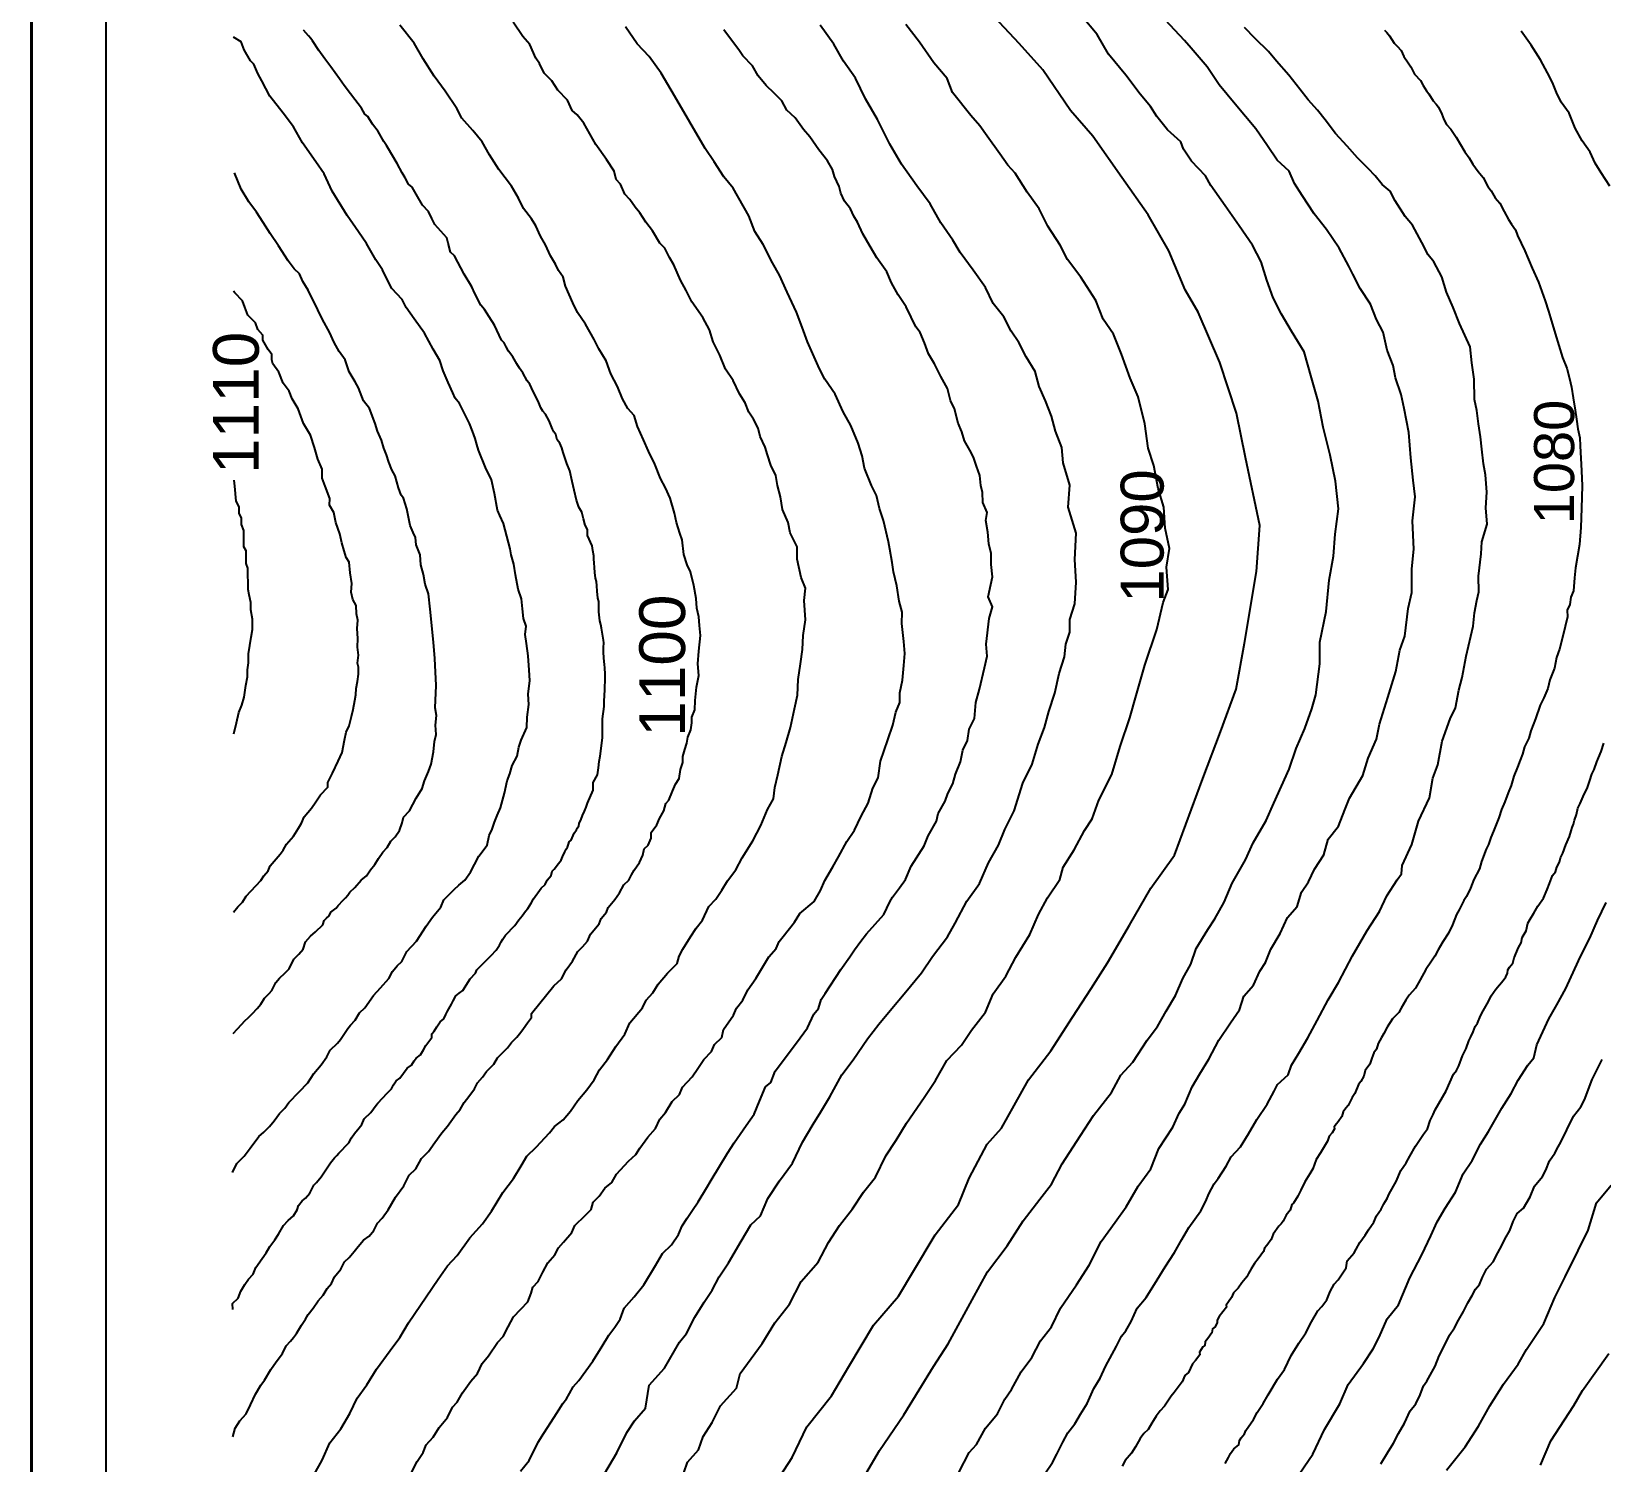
# Model space of a CAD drawing. Header units: millimetres. Extents: x 19067981 to 38137102, y 2652003 to 2652615.
# Drawn here: x 19068207.61 to 19068218.09, y 2652479.36 to 2652488.91 of the extents above; entities that cross this region are included whole.
import ezdxf

# ---------------------------------------------------------------- set-up
doc = ezdxf.new("R2010")
doc.units = ezdxf.units.MM
doc.styles.get("Standard").update_dxf_attribs({"font": 'arial.ttf'})

msp = doc.modelspace()

# ---------------------------------------------------------------- linework, layer by layer
at = {"color": 0, "lineweight": 40, "ltscale": 0.2}
msp.add_lwpolyline([(19068207.614, 2652493.739), (19068228.614, 2652493.739), (19068228.614, 2652464.039), (19068207.614, 2652464.039), (19068207.614, 2652493.739)], dxfattribs=at)
for points in [[(19068208.114, 2652465.013), (19068208.114, 2652493.532), (19068228.327, 2652493.532), (19068228.327, 2652465.013), (19068208.114, 2652465.013)], [(19068208.114, 2652465.013), (19068208.114, 2652493.532), (19068228.327, 2652493.532), (19068228.327, 2652465.013), (19068208.114, 2652465.013)], [(19068208.114, 2652465.013), (19068208.114, 2652493.532), (19068228.327, 2652493.532), (19068228.327, 2652465.013), (19068208.114, 2652465.013)], [(19068209.5, 2652479.282), (19068209.554, 2652479.377), (19068209.605, 2652479.493), (19068209.678, 2652479.587), (19068209.738, 2652479.688), (19068209.787, 2652479.79), (19068209.852, 2652479.88), (19068209.917, 2652479.985), (19068210.007, 2652480.108), (19068210.072, 2652480.196), (19068210.13, 2652480.293), (19068210.329, 2652480.584), (19068210.39, 2652480.673), (19068210.454, 2652480.742), (19068210.54, 2652480.86), (19068210.623, 2652480.953), (19068210.684, 2652481.038), (19068210.76, 2652481.162), (19068210.83, 2652481.255), (19068210.882, 2652481.34), (19068210.919, 2652481.405), (19068210.982, 2652481.466), (19068211.07, 2652481.56), (19068211.104, 2652481.602), (19068211.163, 2652481.648), (19068211.21, 2652481.704), (19068211.261, 2652481.777), (19068211.321, 2652481.848), (19068211.37, 2652481.914), (19068211.404, 2652481.98), (19068211.457, 2652482.049), (19068211.514, 2652482.137), (19068211.573, 2652482.219), (19068211.607, 2652482.294), (19068211.691, 2652482.394), (19068211.715, 2652482.446), (19068211.76, 2652482.495), (19068211.796, 2652482.553), (19068211.859, 2652482.625), (19068211.923, 2652482.689), (19068211.937, 2652482.738), (19068211.961, 2652482.785), (19068212.012, 2652482.867), (19068212.049, 2652482.925), (19068212.092, 2652482.98), (19068212.134, 2652483.07), (19068212.181, 2652483.119), (19068212.22, 2652483.179), (19068212.259, 2652483.241), (19068212.315, 2652483.314), (19068212.356, 2652483.394), (19068212.427, 2652483.509), (19068212.481, 2652483.61), (19068212.526, 2652483.717), (19068212.565, 2652483.789), (19068212.575, 2652483.864), (19068212.595, 2652483.949), (19068212.622, 2652484.07), (19068212.65, 2652484.164), (19068212.68, 2652484.265), (19068212.705, 2652484.389), (19068212.725, 2652484.481), (19068212.73, 2652484.585), (19068212.745, 2652484.69), (19068212.758, 2652484.785), (19068212.764, 2652484.879), (19068212.778, 2652484.983), (19068212.77, 2652485.112), (19068212.779, 2652485.194), (19068212.75, 2652485.265), (19068212.723, 2652485.386), (19068212.723, 2652485.47), (19068212.676, 2652485.563), (19068212.663, 2652485.631), (19068212.625, 2652485.719), (19068212.613, 2652485.803), (19068212.592, 2652485.879), (19068212.58, 2652485.946), (19068212.547, 2652486.013), (19068212.526, 2652486.083), (19068212.509, 2652486.135), (19068212.476, 2652486.205), (19068212.463, 2652486.262), (19068212.432, 2652486.322), (19068212.4, 2652486.367), (19068212.377, 2652486.429), (19068212.339, 2652486.49), (19068212.296, 2652486.579), (19068212.246, 2652486.654), (19068212.208, 2652486.747), (19068212.162, 2652486.837), (19068212.139, 2652486.917), (19068212.093, 2652487), (19068212.021, 2652487.103), (19068211.983, 2652487.18), (19068211.944, 2652487.247), (19068211.901, 2652487.351), (19068211.871, 2652487.4), (19068211.84, 2652487.462), (19068211.808, 2652487.495), (19068211.758, 2652487.577), (19068211.714, 2652487.635), (19068211.674, 2652487.698), (19068211.642, 2652487.735), (19068211.607, 2652487.787), (19068211.574, 2652487.822), (19068211.544, 2652487.888), (19068211.516, 2652487.92), (19068211.502, 2652487.975), (19068211.452, 2652488.053), (19068211.381, 2652488.153), (19068211.3, 2652488.296), (19068211.255, 2652488.35), (19068211.222, 2652488.379), (19068211.19, 2652488.448), (19068211.127, 2652488.515), (19068211.086, 2652488.577), (19068211.035, 2652488.628), (19068211.005, 2652488.694), (19068210.979, 2652488.73), (19068210.939, 2652488.819), (19068210.893, 2652488.873), (19068210.829, 2652488.968)], [(19068211.441, 2652479.29), (19068211.521, 2652479.426), (19068211.586, 2652479.562), (19068211.638, 2652479.64), (19068211.711, 2652479.725), (19068211.737, 2652479.878), (19068211.839, 2652479.99), (19068211.939, 2652480.164), (19068211.984, 2652480.221), (19068212.04, 2652480.332), (19068212.104, 2652480.43), (19068212.157, 2652480.51), (19068212.202, 2652480.601), (19068212.266, 2652480.694), (19068212.35, 2652480.837), (19068212.414, 2652480.946), (19068212.479, 2652481.006), (19068212.527, 2652481.122), (19068212.606, 2652481.241), (19068212.693, 2652481.359), (19068212.759, 2652481.499), (19068212.831, 2652481.618), (19068212.881, 2652481.7), (19068212.942, 2652481.801), (19068213.021, 2652481.947), (19068213.098, 2652482.047), (19068213.193, 2652482.188), (19068213.269, 2652482.285), (19068213.356, 2652482.389), (19068213.437, 2652482.487), (19068213.553, 2652482.627), (19068213.626, 2652482.737), (19068213.727, 2652482.868), (19068213.777, 2652482.96), (19068213.856, 2652483.105), (19068213.94, 2652483.224), (19068214, 2652483.361), (19068214.067, 2652483.479), (19068214.11, 2652483.583), (19068214.172, 2652483.708), (19068214.228, 2652483.893), (19068214.291, 2652484.019), (19068214.331, 2652484.152), (19068214.374, 2652484.265), (19068214.402, 2652484.372), (19068214.443, 2652484.493), (19068214.472, 2652484.624), (19068214.508, 2652484.736), (19068214.517, 2652484.821), (19068214.542, 2652484.901), (19068214.542, 2652484.984), (19068214.575, 2652485.089), (19068214.585, 2652485.233), (19068214.577, 2652485.385), (19068214.585, 2652485.56), (19068214.531, 2652485.733), (19068214.543, 2652485.88), (19068214.498, 2652486.03), (19068214.489, 2652486.131), (19068214.446, 2652486.24), (19068214.42, 2652486.341), (19068214.381, 2652486.444), (19068214.337, 2652486.538), (19068214.312, 2652486.639), (19068214.251, 2652486.737), (19068214.203, 2652486.833), (19068214.152, 2652486.908), (19068214.102, 2652487.004), (19068214.032, 2652487.092), (19068213.98, 2652487.2), (19068213.897, 2652487.314), (19068213.81, 2652487.432), (19068213.761, 2652487.515), (19068213.681, 2652487.63), (19068213.611, 2652487.758), (19068213.521, 2652487.878), (19068213.419, 2652488.022), (19068213.341, 2652488.155), (19068213.259, 2652488.319), (19068213.179, 2652488.458), (19068213.112, 2652488.596), (19068213.032, 2652488.71), (19068212.967, 2652488.822), (19068212.876, 2652488.948)], [(19068212.493, 2652479.091), (19068212.689, 2652479.396), (19068212.787, 2652479.6), (19068212.952, 2652479.807), (19068213.068, 2652480.002), (19068213.232, 2652480.278), (19068213.4, 2652480.47), (19068213.502, 2652480.643), (19068213.645, 2652480.88), (19068213.799, 2652481.083), (19068213.871, 2652481.258), (19068213.991, 2652481.485), (19068214.087, 2652481.591), (19068214.171, 2652481.742), (19068214.267, 2652481.913), (19068214.416, 2652482.107), (19068214.561, 2652482.333), (19068214.684, 2652482.524), (19068214.795, 2652482.695), (19068214.94, 2652482.946), (19068215.084, 2652483.192), (19068215.241, 2652483.412), (19068215.431, 2652483.924), (19068215.547, 2652484.236), (19068215.652, 2652484.519), (19068215.709, 2652484.827), (19068215.787, 2652485.305), (19068215.81, 2652485.611), (19068215.715, 2652486.065), (19068215.654, 2652486.362), (19068215.543, 2652486.698), (19068215.399, 2652487.035), (19068215.313, 2652487.184), (19068215.203, 2652487.443), (19068215.065, 2652487.684), (19068214.889, 2652487.934), (19068214.696, 2652488.208), (19068214.546, 2652488.379), (19068214.362, 2652488.651), (19068214.204, 2652488.826), (19068214.041, 2652489.003)], [(19068213.182, 2652479.285), (19068213.272, 2652479.442), (19068213.436, 2652479.679), (19068213.538, 2652479.846), (19068213.632, 2652480.003), (19068213.73, 2652480.154), (19068213.892, 2652480.446), (19068213.994, 2652480.633), (19068214.125, 2652480.807), (19068214.231, 2652480.973), (19068214.342, 2652481.117), (19068214.421, 2652481.219), (19068214.491, 2652481.354), (19068214.614, 2652481.543), (19068214.701, 2652481.677), (19068214.821, 2652481.829), (19068214.884, 2652481.946), (19068214.964, 2652482.031), (19068215.058, 2652482.179), (19068215.127, 2652482.269), (19068215.186, 2652482.373), (19068215.247, 2652482.477), (19068215.296, 2652482.591), (19068215.35, 2652482.685), (19068215.386, 2652482.791), (19068215.463, 2652482.916), (19068215.509, 2652482.987), (19068215.572, 2652483.1), (19068215.625, 2652483.227), (19068215.715, 2652483.381), (19068215.765, 2652483.495), (19068215.852, 2652483.645), (19068215.903, 2652483.759), (19068215.954, 2652483.872), (19068216.005, 2652483.986), (19068216.053, 2652484.124), (19068216.111, 2652484.258), (19068216.157, 2652484.388), (19068216.184, 2652484.482), (19068216.211, 2652484.689), (19068216.211, 2652484.833), (19068216.252, 2652485.037), (19068216.272, 2652485.246), (19068216.302, 2652485.407), (19068216.313, 2652485.553), (19068216.335, 2652485.722), (19068216.315, 2652485.908), (19068216.28, 2652486.081), (19068216.233, 2652486.267), (19068216.199, 2652486.441), (19068216.155, 2652486.597), (19068216.107, 2652486.769), (19068216.022, 2652486.909), (19068215.954, 2652487.021), (19068215.899, 2652487.13), (19068215.856, 2652487.249), (19068215.819, 2652487.371), (19068215.762, 2652487.482), (19068215.672, 2652487.61), (19068215.578, 2652487.745), (19068215.484, 2652487.879), (19068215.447, 2652487.944), (19068215.354, 2652488.042), (19068215.301, 2652488.122), (19068215.284, 2652488.17), (19068215.195, 2652488.251), (19068215.122, 2652488.34), (19068215.08, 2652488.407), (19068215.011, 2652488.488), (19068214.916, 2652488.616), (19068214.801, 2652488.756), (19068214.725, 2652488.887), (19068214.62, 2652489.011)], [(19068213.803, 2652479.294), (19068213.872, 2652479.429), (19068213.919, 2652479.482), (19068213.98, 2652479.59), (19068214.059, 2652479.686), (19068214.109, 2652479.785), (19068214.153, 2652479.848), (19068214.219, 2652479.966), (19068214.29, 2652480.063), (19068214.347, 2652480.173), (19068214.42, 2652480.266), (19068214.48, 2652480.391), (19068214.587, 2652480.546), (19068214.672, 2652480.677), (19068214.752, 2652480.836), (19068214.846, 2652480.965), (19068214.918, 2652481.066), (19068214.998, 2652481.204), (19068215.083, 2652481.32), (19068215.136, 2652481.456), (19068215.229, 2652481.599), (19068215.273, 2652481.691), (19068215.309, 2652481.752), (19068215.358, 2652481.867), (19068215.411, 2652481.954), (19068215.47, 2652482.052), (19068215.536, 2652482.179), (19068215.615, 2652482.294), (19068215.675, 2652482.381), (19068215.704, 2652482.473), (19068215.768, 2652482.545), (19068215.81, 2652482.639), (19068215.848, 2652482.696), (19068215.884, 2652482.786), (19068215.947, 2652482.89), (19068215.995, 2652482.996), (19068216.059, 2652483.07), (19068216.089, 2652483.165), (19068216.134, 2652483.234), (19068216.176, 2652483.32), (19068216.237, 2652483.414), (19068216.267, 2652483.52), (19068216.335, 2652483.607), (19068216.378, 2652483.715), (19068216.409, 2652483.793), (19068216.498, 2652483.944), (19068216.534, 2652484.059), (19068216.589, 2652484.187), (19068216.609, 2652484.286), (19068216.664, 2652484.464), (19068216.718, 2652484.637), (19068216.744, 2652484.779), (19068216.778, 2652484.873), (19068216.801, 2652485.057), (19068216.825, 2652485.165), (19068216.825, 2652485.322), (19068216.838, 2652485.454), (19068216.829, 2652485.643), (19068216.846, 2652485.803), (19068216.834, 2652485.915), (19068216.818, 2652486.063), (19068216.804, 2652486.233), (19068216.773, 2652486.391), (19068216.754, 2652486.486), (19068216.715, 2652486.596), (19068216.701, 2652486.678), (19068216.66, 2652486.782), (19068216.633, 2652486.902), (19068216.588, 2652486.986), (19068216.548, 2652487.088), (19068216.479, 2652487.193), (19068216.43, 2652487.288), (19068216.403, 2652487.341), (19068216.34, 2652487.462), (19068216.256, 2652487.586), (19068216.172, 2652487.69), (19068216.093, 2652487.813), (19068216.041, 2652487.894), (19068216.005, 2652487.975), (19068215.927, 2652488.048), (19068215.861, 2652488.145), (19068215.784, 2652488.258), (19068215.646, 2652488.423), (19068215.54, 2652488.55), (19068215.459, 2652488.67), (19068215.353, 2652488.795), (19068215.308, 2652488.847), (19068215.148, 2652489.018)], [(19068208.959, 2652480.382), (19068208.955, 2652480.423), (19068208.993, 2652480.458), (19068209.011, 2652480.504), (19068209.039, 2652480.548), (19068209.062, 2652480.585), (19068209.094, 2652480.618), (19068209.111, 2652480.662), (19068209.154, 2652480.723), (19068209.181, 2652480.761), (19068209.206, 2652480.803), (19068209.238, 2652480.847), (19068209.263, 2652480.885), (19068209.297, 2652480.942), (19068209.328, 2652480.976), (19068209.362, 2652481.008), (19068209.387, 2652481.047), (19068209.397, 2652481.075), (19068209.42, 2652481.108), (19068209.443, 2652481.125), (19068209.472, 2652481.157), (19068209.499, 2652481.212), (19068209.516, 2652481.23), (19068209.547, 2652481.266), (19068209.583, 2652481.32), (19068209.6, 2652481.346), (19068209.61, 2652481.36), (19068209.637, 2652481.393), (19068209.651, 2652481.409), (19068209.665, 2652481.425), (19068209.732, 2652481.494), (19068209.75, 2652481.527), (19068209.77, 2652481.555), (19068209.8, 2652481.593), (19068209.818, 2652481.616), (19068209.835, 2652481.654), (19068209.879, 2652481.696), (19068209.897, 2652481.721), (19068209.915, 2652481.746), (19068209.925, 2652481.759), (19068209.988, 2652481.825), (19068210.016, 2652481.854), (19068210.031, 2652481.881), (19068210.047, 2652481.908), (19068210.072, 2652481.925), (19068210.097, 2652481.958), (19068210.122, 2652481.993), (19068210.15, 2652482.012), (19068210.168, 2652482.04), (19068210.181, 2652482.059), (19068210.21, 2652482.081), (19068210.23, 2652482.115), (19068210.246, 2652482.143), (19068210.286, 2652482.197), (19068210.286, 2652482.22), (19068210.302, 2652482.239), (19068210.319, 2652482.268), (19068210.342, 2652482.3), (19068210.366, 2652482.32), (19068210.379, 2652482.349), (19068210.39, 2652482.373), (19068210.416, 2652482.419), (19068210.428, 2652482.441), (19068210.446, 2652482.475), (19068210.469, 2652482.492), (19068210.492, 2652482.51), (19068210.542, 2652482.588), (19068210.577, 2652482.626), (19068210.587, 2652482.648), (19068210.681, 2652482.744), (19068210.716, 2652482.779), (19068210.737, 2652482.813), (19068210.749, 2652482.834), (19068210.76, 2652482.853), (19068210.777, 2652482.88), (19068210.839, 2652482.943), (19068210.867, 2652482.981), (19068210.888, 2652483.009), (19068210.91, 2652483.039), (19068210.927, 2652483.057), (19068210.948, 2652483.092), (19068210.965, 2652483.121), (19068211.016, 2652483.192), (19068211.041, 2652483.216), (19068211.055, 2652483.247), (19068211.081, 2652483.278), (19068211.089, 2652483.307), (19068211.101, 2652483.319), (19068211.131, 2652483.358), (19068211.148, 2652483.38), (19068211.158, 2652483.401), (19068211.174, 2652483.434), (19068211.182, 2652483.452), (19068211.191, 2652483.466), (19068211.198, 2652483.486), (19068211.203, 2652483.501), (19068211.216, 2652483.513), (19068211.235, 2652483.559), (19068211.25, 2652483.581), (19068211.258, 2652483.595), (19068211.266, 2652483.609), (19068211.269, 2652483.625), (19068211.282, 2652483.653), (19068211.292, 2652483.677), (19068211.304, 2652483.706), (19068211.315, 2652483.733), (19068211.325, 2652483.76), (19068211.362, 2652483.847), (19068211.362, 2652483.897), (19068211.392, 2652483.949), (19068211.398, 2652483.995), (19068211.403, 2652484.037), (19068211.408, 2652484.072), (19068211.413, 2652484.107), (19068211.424, 2652484.197), (19068211.424, 2652484.268), (19068211.424, 2652484.323), (19068211.435, 2652484.404), (19068211.435, 2652484.441), (19068211.44, 2652484.515), (19068211.44, 2652484.541), (19068211.443, 2652484.57), (19068211.443, 2652484.621), (19068211.44, 2652484.663), (19068211.438, 2652484.684), (19068211.434, 2652484.726), (19068211.432, 2652484.77), (19068211.432, 2652484.797), (19068211.434, 2652484.83), (19068211.432, 2652484.847), (19068211.425, 2652484.887), (19068211.418, 2652484.927), (19068211.414, 2652484.951), (19068211.406, 2652484.976), (19068211.4, 2652485.036), (19068211.4, 2652485.074), (19068211.4, 2652485.104), (19068211.394, 2652485.127), (19068211.389, 2652485.174), (19068211.387, 2652485.21), (19068211.385, 2652485.239), (19068211.378, 2652485.261), (19068211.374, 2652485.299), (19068211.371, 2652485.332), (19068211.369, 2652485.363), (19068211.366, 2652485.387), (19068211.366, 2652485.409), (19068211.36, 2652485.446), (19068211.355, 2652485.477), (19068211.325, 2652485.545), (19068211.325, 2652485.585), (19068211.308, 2652485.614), (19068211.297, 2652485.657), (19068211.286, 2652485.701), (19068211.266, 2652485.735), (19068211.252, 2652485.781), (19068211.236, 2652485.848), (19068211.223, 2652485.905), (19068211.207, 2652485.976), (19068211.186, 2652486.026), (19068211.162, 2652486.099), (19068211.153, 2652486.13), (19068211.14, 2652486.16), (19068211.123, 2652486.184), (19068211.113, 2652486.218), (19068211.1, 2652486.236), (19068211.091, 2652486.255), (19068211.068, 2652486.309), (19068211.044, 2652486.354), (19068211.026, 2652486.375), (19068211.014, 2652486.397), (19068210.996, 2652486.442), (19068210.961, 2652486.505), (19068210.94, 2652486.554), (19068210.923, 2652486.576), (19068210.893, 2652486.63), (19068210.87, 2652486.66), (19068210.853, 2652486.691), (19068210.827, 2652486.737), (19068210.798, 2652486.774), (19068210.782, 2652486.804), (19068210.768, 2652486.831), (19068210.751, 2652486.848), (19068210.704, 2652486.948), (19068210.668, 2652487.004), (19068210.637, 2652487.052), (19068210.612, 2652487.082), (19068210.573, 2652487.159), (19068210.552, 2652487.203), (19068210.501, 2652487.289), (19068210.438, 2652487.41), (19068210.41, 2652487.435), (19068210.394, 2652487.496), (19068210.385, 2652487.53), (19068210.306, 2652487.62), (19068210.286, 2652487.66), (19068210.263, 2652487.706), (19068210.224, 2652487.748), (19068210.182, 2652487.821), (19068210.154, 2652487.869), (19068210.13, 2652487.889), (19068210.108, 2652487.93), (19068210.089, 2652487.965), (19068210.054, 2652488.027), (19068210.02, 2652488.086), (19068209.997, 2652488.124), (19068209.983, 2652488.146), (19068209.966, 2652488.174), (19068209.927, 2652488.24), (19068209.889, 2652488.288), (19068209.858, 2652488.34), (19068209.838, 2652488.355), (19068209.816, 2652488.395), (19068209.772, 2652488.454), (19068209.743, 2652488.492), (19068209.702, 2652488.547), (19068209.669, 2652488.591), (19068209.64, 2652488.631), (19068209.611, 2652488.671), (19068209.572, 2652488.725), (19068209.533, 2652488.779), (19068209.489, 2652488.844), (19068209.478, 2652488.859), (19068209.462, 2652488.877), (19068209.429, 2652488.916)], [(19068208.956, 2652481.296), (19068208.985, 2652481.355), (19068209.033, 2652481.404), (19068209.074, 2652481.459), (19068209.132, 2652481.537), (19068209.166, 2652481.566), (19068209.202, 2652481.602), (19068209.235, 2652481.641), (19068209.269, 2652481.69), (19068209.304, 2652481.726), (19068209.332, 2652481.762), (19068209.4, 2652481.833), (19068209.459, 2652481.894), (19068209.499, 2652481.957), (19068209.548, 2652482.014), (19068209.586, 2652482.067), (19068209.608, 2652482.111), (19068209.657, 2652482.159), (19068209.677, 2652482.184), (19068209.699, 2652482.217), (19068209.725, 2652482.257), (19068209.743, 2652482.279), (19068209.774, 2652482.313), (19068209.803, 2652482.361), (19068209.839, 2652482.394), (19068209.896, 2652482.477), (19068209.944, 2652482.527), (19068209.998, 2652482.591), (19068210.024, 2652482.637), (19068210.054, 2652482.675), (19068210.085, 2652482.704), (19068210.118, 2652482.77), (19068210.184, 2652482.838), (19068210.248, 2652482.94), (19068210.291, 2652482.999), (19068210.347, 2652483.066), (19068210.367, 2652483.114), (19068210.436, 2652483.184), (19068210.465, 2652483.213), (19068210.505, 2652483.247), (19068210.543, 2652483.3), (19068210.57, 2652483.351), (19068210.6, 2652483.406), (19068210.654, 2652483.479), (19068210.668, 2652483.543), (19068210.689, 2652483.585), (19068210.704, 2652483.632), (19068210.722, 2652483.678), (19068210.745, 2652483.729), (19068210.757, 2652483.778), (19068210.77, 2652483.826), (19068210.789, 2652483.908), (19068210.807, 2652483.956), (19068210.822, 2652484.01), (19068210.855, 2652484.074), (19068210.866, 2652484.133), (19068210.883, 2652484.179), (19068210.919, 2652484.265), (19068210.923, 2652484.334), (19068210.933, 2652484.418), (19068210.928, 2652484.487), (19068210.939, 2652484.578), (19068210.935, 2652484.646), (19068210.928, 2652484.742), (19068210.917, 2652484.824), (19068210.909, 2652484.884), (19068210.916, 2652484.94), (19068210.897, 2652484.992), (19068210.891, 2652485.056), (19068210.884, 2652485.123), (19068210.862, 2652485.187), (19068210.845, 2652485.283), (19068210.832, 2652485.354), (19068210.815, 2652485.416), (19068210.809, 2652485.455), (19068210.763, 2652485.624), (19068210.739, 2652485.679), (19068210.724, 2652485.714), (19068210.703, 2652485.824), (19068210.685, 2652485.916), (19068210.645, 2652485.999), (19068210.597, 2652486.114), (19068210.587, 2652486.151), (19068210.576, 2652486.192), (19068210.557, 2652486.24), (19068210.537, 2652486.291), (19068210.499, 2652486.367), (19068210.47, 2652486.426), (19068210.441, 2652486.46), (19068210.425, 2652486.497), (19068210.395, 2652486.566), (19068210.361, 2652486.644), (19068210.34, 2652486.712), (19068210.294, 2652486.787), (19068210.236, 2652486.895), (19068210.168, 2652486.991), (19068210.114, 2652487.065), (19068210.088, 2652487.119), (19068210.019, 2652487.193), (19068209.991, 2652487.248), (19068209.956, 2652487.316), (19068209.912, 2652487.383), (19068209.85, 2652487.492), (19068209.796, 2652487.571), (19068209.722, 2652487.68), (19068209.622, 2652487.841), (19068209.568, 2652487.957), (19068209.511, 2652488.038), (19068209.424, 2652488.164), (19068209.363, 2652488.271), (19068209.293, 2652488.362), (19068209.206, 2652488.475), (19068209.152, 2652488.578), (19068209.125, 2652488.627), (19068209.099, 2652488.688), (19068209.077, 2652488.711), (19068209.034, 2652488.785), (19068209.013, 2652488.837), (19068208.963, 2652488.868)], [(19068210.125, 2652479.245), (19068210.187, 2652479.368), (19068210.228, 2652479.429), (19068210.249, 2652479.479), (19068210.295, 2652479.531), (19068210.335, 2652479.594), (19068210.391, 2652479.662), (19068210.423, 2652479.73), (19068210.456, 2652479.765), (19068210.49, 2652479.826), (19068210.545, 2652479.904), (19068210.591, 2652479.955), (19068210.621, 2652480.022), (19068210.665, 2652480.073), (19068210.725, 2652480.162), (19068210.761, 2652480.202), (19068210.796, 2652480.267), (19068210.831, 2652480.333), (19068210.88, 2652480.385), (19068210.926, 2652480.433), (19068210.949, 2652480.491), (19068210.96, 2652480.532), (19068210.995, 2652480.568), (19068211.026, 2652480.631), (19068211.06, 2652480.693), (19068211.107, 2652480.747), (19068211.131, 2652480.793), (19068211.164, 2652480.831), (19068211.22, 2652480.895), (19068211.24, 2652480.943), (19068211.309, 2652481.01), (19068211.349, 2652481.049), (19068211.362, 2652481.097), (19068211.402, 2652481.139), (19068211.441, 2652481.191), (19068211.486, 2652481.229), (19068211.519, 2652481.284), (19068211.597, 2652481.371), (19068211.647, 2652481.415), (19068211.674, 2652481.458), (19068211.728, 2652481.532), (19068211.778, 2652481.59), (19068211.807, 2652481.652), (19068211.846, 2652481.697), (19068211.89, 2652481.769), (19068211.939, 2652481.816), (19068211.959, 2652481.865), (19068212.023, 2652481.933), (19068212.061, 2652481.989), (19068212.101, 2652482.05), (19068212.151, 2652482.102), (19068212.171, 2652482.15), (19068212.22, 2652482.197), (19068212.231, 2652482.25), (19068212.299, 2652482.346), (19068212.318, 2652482.393), (19068212.36, 2652482.446), (19068212.395, 2652482.514), (19068212.448, 2652482.59), (19068212.534, 2652482.735), (19068212.583, 2652482.79), (19068212.604, 2652482.837), (19068212.629, 2652482.87), (19068212.706, 2652482.965), (19068212.742, 2652483.024), (19068212.836, 2652483.103), (19068212.879, 2652483.178), (19068212.909, 2652483.243), (19068212.962, 2652483.335), (19068213, 2652483.401), (19068213.054, 2652483.504), (19068213.107, 2652483.579), (19068213.15, 2652483.673), (19068213.198, 2652483.76), (19068213.229, 2652483.859), (19068213.263, 2652483.928), (19068213.28, 2652484.04), (19068213.329, 2652484.182), (19068213.361, 2652484.279), (19068213.382, 2652484.366), (19068213.408, 2652484.431), (19068213.408, 2652484.495), (19068213.427, 2652484.58), (19068213.435, 2652484.677), (19068213.442, 2652484.757), (19068213.434, 2652484.839), (19068213.422, 2652484.957), (19068213.425, 2652485.034), (19068213.403, 2652485.106), (19068213.389, 2652485.209), (19068213.366, 2652485.302), (19068213.358, 2652485.364), (19068213.341, 2652485.453), (19068213.332, 2652485.503), (19068213.299, 2652485.644), (19068213.272, 2652485.724), (19068213.252, 2652485.812), (19068213.219, 2652485.878), (19068213.172, 2652485.993), (19068213.157, 2652486.077), (19068213.13, 2652486.161), (19068213.081, 2652486.279), (19068213.031, 2652486.37), (19068212.977, 2652486.487), (19068212.908, 2652486.588), (19068212.873, 2652486.657), (19068212.792, 2652486.837), (19068212.756, 2652486.935), (19068212.719, 2652487.035), (19068212.657, 2652487.169), (19068212.606, 2652487.282), (19068212.558, 2652487.363), (19068212.496, 2652487.487), (19068212.44, 2652487.572), (19068212.402, 2652487.678), (19068212.296, 2652487.862), (19068212.235, 2652487.937), (19068212.169, 2652488.037), (19068212.11, 2652488.127), (19068211.905, 2652488.478), (19068211.816, 2652488.629), (19068211.737, 2652488.74), (19068211.656, 2652488.825), (19068211.577, 2652488.939)], [(19068210.877, 2652479.304), (19068210.936, 2652479.376), (19068210.996, 2652479.497), (19068211.033, 2652479.557), (19068211.102, 2652479.664), (19068211.134, 2652479.713), (19068211.161, 2652479.755), (19068211.185, 2652479.786), (19068211.204, 2652479.821), (19068211.228, 2652479.867), (19068211.267, 2652479.908), (19068211.361, 2652480.037), (19068211.422, 2652480.138), (19068211.466, 2652480.21), (19068211.506, 2652480.265), (19068211.543, 2652480.317), (19068211.57, 2652480.391), (19068211.635, 2652480.467), (19068211.701, 2652480.546), (19068211.778, 2652480.675), (19068211.825, 2652480.756), (19068211.884, 2652480.813), (19068211.932, 2652480.882), (19068211.956, 2652480.94), (19068211.99, 2652480.991), (19068212.025, 2652481.044), (19068212.062, 2652481.1), (19068212.12, 2652481.196), (19068212.149, 2652481.244), (19068212.259, 2652481.424), (19068212.302, 2652481.494), (19068212.383, 2652481.61), (19068212.436, 2652481.685), (19068212.472, 2652481.771), (19068212.513, 2652481.868), (19068212.548, 2652481.897), (19068212.577, 2652481.972), (19068212.718, 2652482.16), (19068212.793, 2652482.261), (19068212.835, 2652482.353), (19068212.866, 2652482.39), (19068212.884, 2652482.449), (19068212.91, 2652482.49), (19068213.014, 2652482.65), (19068213.074, 2652482.735), (19068213.107, 2652482.781), (19068213.149, 2652482.838), (19068213.186, 2652482.888), (19068213.301, 2652483.016), (19068213.342, 2652483.102), (19068213.359, 2652483.132), (19068213.406, 2652483.195), (19068213.446, 2652483.25), (19068213.485, 2652483.339), (19068213.57, 2652483.475), (19068213.598, 2652483.542), (19068213.652, 2652483.64), (19068213.664, 2652483.69), (19068213.711, 2652483.773), (19068213.729, 2652483.825), (19068213.762, 2652483.888), (19068213.78, 2652483.952), (19068213.813, 2652484.035), (19068213.828, 2652484.114), (19068213.859, 2652484.178), (19068213.87, 2652484.253), (19068213.907, 2652484.325), (19068213.915, 2652484.431), (19068213.941, 2652484.52), (19068213.974, 2652484.662), (19068213.992, 2652484.741), (19068213.984, 2652484.819), (19068214.004, 2652484.992), (19068214.026, 2652485.07), (19068213.998, 2652485.136), (19068214.016, 2652485.218), (19068214.027, 2652485.269), (19068214.017, 2652485.352), (19068214.018, 2652485.425), (19068214.003, 2652485.49), (19068213.996, 2652485.567), (19068213.982, 2652485.644), (19068213.991, 2652485.698), (19068213.963, 2652485.765), (19068213.961, 2652485.831), (19068213.948, 2652485.878), (19068213.943, 2652485.945), (19068213.919, 2652486.008), (19068213.899, 2652486.067), (19068213.876, 2652486.115), (19068213.84, 2652486.177), (19068213.821, 2652486.236), (19068213.797, 2652486.295), (19068213.774, 2652486.39), (19068213.747, 2652486.445), (19068213.727, 2652486.526), (19068213.682, 2652486.606), (19068213.639, 2652486.69), (19068213.6, 2652486.756), (19068213.572, 2652486.83), (19068213.545, 2652486.9), (19068213.515, 2652486.937), (19068213.483, 2652487.002), (19068213.45, 2652487.07), (19068213.397, 2652487.151), (19068213.353, 2652487.23), (19068213.321, 2652487.303), (19068213.254, 2652487.397), (19068213.21, 2652487.473), (19068213.162, 2652487.558), (19068213.127, 2652487.635), (19068213.101, 2652487.674), (19068213.079, 2652487.725), (19068213.039, 2652487.776), (19068213.015, 2652487.828), (19068213.004, 2652487.872), (19068212.972, 2652487.939), (19068212.96, 2652487.987), (19068212.925, 2652488.045), (19068212.869, 2652488.118), (19068212.809, 2652488.205), (19068212.765, 2652488.254), (19068212.709, 2652488.33), (19068212.655, 2652488.383), (19068212.622, 2652488.445), (19068212.569, 2652488.496), (19068212.517, 2652488.547), (19068212.463, 2652488.611), (19068212.426, 2652488.677), (19068212.36, 2652488.744), (19068212.334, 2652488.785), (19068212.279, 2652488.857), (19068212.233, 2652488.917)], [(19068214.375, 2652479.285), (19068214.428, 2652479.362), (19068214.456, 2652479.417), (19068214.497, 2652479.497), (19068214.53, 2652479.56), (19068214.576, 2652479.62), (19068214.614, 2652479.685), (19068214.658, 2652479.755), (19068214.703, 2652479.856), (19068214.746, 2652479.924), (19068214.781, 2652480.001), (19068214.853, 2652480.138), (19068214.888, 2652480.205), (19068214.917, 2652480.239), (19068214.952, 2652480.302), (19068214.992, 2652480.39), (19068215.053, 2652480.462), (19068215.126, 2652480.58), (19068215.179, 2652480.667), (19068215.242, 2652480.763), (19068215.29, 2652480.849), (19068215.336, 2652480.929), (19068215.416, 2652481.04), (19068215.449, 2652481.105), (19068215.471, 2652481.153), (19068215.505, 2652481.221), (19068215.533, 2652481.255), (19068215.586, 2652481.338), (19068215.618, 2652481.401), (19068215.681, 2652481.467), (19068215.735, 2652481.554), (19068215.791, 2652481.65), (19068215.859, 2652481.751), (19068215.906, 2652481.838), (19068215.928, 2652481.883), (19068216, 2652481.948), (19068216.022, 2652482.011), (19068216.07, 2652482.091), (19068216.13, 2652482.195), (19068216.192, 2652482.309), (19068216.267, 2652482.448), (19068216.335, 2652482.563), (19068216.428, 2652482.742), (19068216.526, 2652482.91), (19068216.609, 2652483.038), (19068216.657, 2652483.141), (19068216.726, 2652483.248), (19068216.756, 2652483.288), (19068216.759, 2652483.343), (19068216.825, 2652483.483), (19068216.869, 2652483.639), (19068216.942, 2652483.795), (19068216.965, 2652483.927), (19068216.998, 2652484.016), (19068217.027, 2652484.172), (19068217.08, 2652484.323), (19068217.115, 2652484.396), (19068217.138, 2652484.514), (19068217.161, 2652484.598), (19068217.188, 2652484.741), (19068217.233, 2652484.94), (19068217.243, 2652485.03), (19068217.259, 2652485.112), (19068217.271, 2652485.17), (19068217.27, 2652485.273), (19068217.288, 2652485.422), (19068217.291, 2652485.502), (19068217.326, 2652485.621), (19068217.319, 2652485.729), (19068217.324, 2652485.835), (19068217.317, 2652485.949), (19068217.303, 2652486.022), (19068217.292, 2652486.12), (19068217.283, 2652486.203), (19068217.27, 2652486.289), (19068217.258, 2652486.378), (19068217.243, 2652486.451), (19068217.24, 2652486.588), (19068217.225, 2652486.697), (19068217.213, 2652486.804), (19068217.143, 2652486.958), (19068217.101, 2652487.066), (19068217.055, 2652487.167), (19068217.025, 2652487.271), (19068216.971, 2652487.37), (19068216.934, 2652487.417), (19068216.891, 2652487.5), (19068216.829, 2652487.615), (19068216.78, 2652487.672), (19068216.714, 2652487.778), (19068216.68, 2652487.842), (19068216.627, 2652487.887), (19068216.579, 2652487.944), (19068216.533, 2652487.992), (19068216.461, 2652488.065), (19068216.392, 2652488.143), (19068216.316, 2652488.226), (19068216.246, 2652488.317), (19068216.194, 2652488.381), (19068216.133, 2652488.451), (19068216.078, 2652488.522), (19068216.003, 2652488.615), (19068215.921, 2652488.708), (19068215.868, 2652488.773), (19068215.779, 2652488.861), (19068215.707, 2652488.934)], [(19068218.146, 2652487.874), (19068218.087, 2652487.963), (19068218.047, 2652488.028), (19068218.014, 2652488.101), (19068217.96, 2652488.177), (19068217.915, 2652488.261), (19068217.875, 2652488.363), (19068217.821, 2652488.436), (19068217.79, 2652488.5), (19068217.764, 2652488.567), (19068217.729, 2652488.631), (19068217.683, 2652488.718), (19068217.621, 2652488.815), (19068217.553, 2652488.91)], [(19068208.961, 2652482.223), (19068208.99, 2652482.255), (19068209.016, 2652482.283), (19068209.038, 2652482.307), (19068209.062, 2652482.329), (19068209.09, 2652482.356), (19068209.12, 2652482.39), (19068209.145, 2652482.418), (19068209.17, 2652482.458), (19068209.201, 2652482.491), (19068209.219, 2652482.51), (19068209.244, 2652482.563), (19068209.269, 2652482.592), (19068209.304, 2652482.626), (19068209.334, 2652482.655), (19068209.365, 2652482.719), (19068209.398, 2652482.753), (19068209.428, 2652482.785), (19068209.443, 2652482.835), (19068209.477, 2652482.873), (19068209.509, 2652482.902), (19068209.559, 2652482.948), (19068209.567, 2652482.976), (19068209.584, 2652482.992), (19068209.601, 2652483.008), (19068209.612, 2652483.032), (19068209.647, 2652483.06), (19068209.661, 2652483.078), (19068209.694, 2652483.113), (19068209.709, 2652483.128), (19068209.726, 2652483.146), (19068209.739, 2652483.165), (19068209.772, 2652483.198), (19068209.814, 2652483.245), (19068209.85, 2652483.274), (19068209.876, 2652483.315), (19068209.906, 2652483.351), (19068209.931, 2652483.39), (19068209.958, 2652483.433), (19068209.988, 2652483.463), (19068210.013, 2652483.506), (19068210.042, 2652483.536), (19068210.07, 2652483.578), (19068210.088, 2652483.628), (19068210.097, 2652483.666), (19068210.137, 2652483.708), (19068210.182, 2652483.793), (19068210.222, 2652483.858), (19068210.236, 2652483.909), (19068210.264, 2652483.971), (19068210.281, 2652484.019), (19068210.296, 2652484.102), (19068210.304, 2652484.171), (19068210.314, 2652484.218), (19068210.31, 2652484.279), (19068210.316, 2652484.345), (19068210.308, 2652484.395), (19068210.315, 2652484.545), (19068210.305, 2652484.725), (19068210.298, 2652484.834), (19068210.274, 2652485.054), (19068210.263, 2652485.156), (19068210.242, 2652485.22), (19068210.231, 2652485.284), (19068210.212, 2652485.35), (19068210.207, 2652485.417), (19068210.182, 2652485.482), (19068210.177, 2652485.531), (19068210.161, 2652485.564), (19068210.142, 2652485.611), (19068210.131, 2652485.667), (19068210.119, 2652485.723), (19068210.097, 2652485.795), (19068210.082, 2652485.815), (19068210.063, 2652485.862), (19068210.041, 2652485.943), (19068210.018, 2652485.984), (19068209.998, 2652486.033), (19068209.984, 2652486.082), (19068209.965, 2652486.127), (19068209.949, 2652486.181), (19068209.923, 2652486.24), (19068209.907, 2652486.293), (19068209.871, 2652486.391), (19068209.831, 2652486.444), (19068209.796, 2652486.531), (19068209.775, 2652486.571), (19068209.734, 2652486.636), (19068209.707, 2652486.717), (19068209.667, 2652486.773), (19068209.634, 2652486.832), (19068209.604, 2652486.902), (19068209.556, 2652486.986), (19068209.526, 2652487.05), (19068209.461, 2652487.181), (19068209.426, 2652487.24), (19068209.402, 2652487.29), (19068209.367, 2652487.324), (19068209.328, 2652487.378), (19068209.263, 2652487.477), (19068209.208, 2652487.559), (19068209.16, 2652487.633), (19068209.115, 2652487.701), (19068209.064, 2652487.771), (19068209.014, 2652487.856), (19068208.969, 2652487.963)], [(19068208.963, 2652483.032), (19068208.991, 2652483.069), (19068209.022, 2652483.099), (19068209.047, 2652483.139), (19068209.078, 2652483.172), (19068209.113, 2652483.21), (19068209.144, 2652483.243), (19068209.164, 2652483.274), (19068209.194, 2652483.308), (19068209.208, 2652483.341), (19068209.234, 2652483.373), (19068209.273, 2652483.42), (19068209.294, 2652483.445), (19068209.317, 2652483.485), (19068209.364, 2652483.539), (19068209.396, 2652483.592), (19068209.417, 2652483.626), (19068209.435, 2652483.669), (19068209.484, 2652483.727), (19068209.512, 2652483.768), (19068209.543, 2652483.816), (19068209.592, 2652483.866), (19068209.592, 2652483.898), (19068209.624, 2652483.959), (19068209.661, 2652484.04), (19068209.688, 2652484.098), (19068209.704, 2652484.18), (19068209.715, 2652484.234), (19068209.734, 2652484.276), (19068209.75, 2652484.338), (19068209.762, 2652484.385), (19068209.772, 2652484.445), (19068209.779, 2652484.482), (19068209.782, 2652484.525), (19068209.791, 2652484.572), (19068209.796, 2652484.619), (19068209.796, 2652484.667), (19068209.791, 2652484.694), (19068209.796, 2652484.746), (19068209.789, 2652484.801), (19068209.793, 2652484.857), (19068209.788, 2652484.925), (19068209.792, 2652484.98), (19068209.784, 2652485.023), (19068209.78, 2652485.077), (19068209.759, 2652485.119), (19068209.748, 2652485.166), (19068209.752, 2652485.225), (19068209.741, 2652485.295), (19068209.735, 2652485.366), (19068209.715, 2652485.398), (19068209.702, 2652485.443), (19068209.686, 2652485.496), (19068209.672, 2652485.555), (19068209.646, 2652485.632), (19068209.632, 2652485.699), (19068209.603, 2652485.747), (19068209.605, 2652485.792), (19068209.574, 2652485.875), (19068209.554, 2652485.928), (19068209.554, 2652485.987), (19068209.526, 2652486.055), (19068209.502, 2652486.133), (19068209.476, 2652486.215), (19068209.429, 2652486.291), (19068209.393, 2652486.39), (19068209.354, 2652486.456), (19068209.333, 2652486.508), (19068209.294, 2652486.56), (19068209.266, 2652486.634), (19068209.224, 2652486.689), (19068209.219, 2652486.717), (19068209.219, 2652486.753), (19068209.195, 2652486.785), (19068209.158, 2652486.847), (19068209.158, 2652486.882), (19068209.124, 2652486.918), (19068209.11, 2652486.963), (19068209.059, 2652487.015), (19068209.039, 2652487.068), (19068209.023, 2652487.111), (19068208.972, 2652487.164), (19068208.962, 2652487.174)], [(19068215.578, 2652479.356), (19068215.601, 2652479.395), (19068215.614, 2652479.421), (19068215.636, 2652479.453), (19068215.67, 2652479.48), (19068215.674, 2652479.508), (19068215.686, 2652479.527), (19068215.709, 2652479.552), (19068215.718, 2652479.576), (19068215.768, 2652479.648), (19068215.792, 2652479.696), (19068215.832, 2652479.755), (19068215.865, 2652479.812), (19068215.929, 2652479.918), (19068215.974, 2652479.983), (19068216.02, 2652480.075), (19068216.07, 2652480.158), (19068216.117, 2652480.227), (19068216.156, 2652480.299), (19068216.197, 2652480.373), (19068216.225, 2652480.403), (19068216.258, 2652480.447), (19068216.28, 2652480.502), (19068216.306, 2652480.551), (19068216.334, 2652480.581), (19068216.386, 2652480.661), (19068216.393, 2652480.707), (19068216.44, 2652480.759), (19068216.453, 2652480.785), (19068216.478, 2652480.829), (19068216.513, 2652480.878), (19068216.536, 2652480.914), (19068216.57, 2652480.965), (19068216.589, 2652481.008), (19068216.62, 2652481.052), (19068216.638, 2652481.088), (19068216.66, 2652481.123), (19068216.674, 2652481.153), (19068216.719, 2652481.235), (19068216.751, 2652481.309), (19068216.786, 2652481.36), (19068216.812, 2652481.405), (19068216.85, 2652481.471), (19068216.902, 2652481.551), (19068216.928, 2652481.587), (19068216.947, 2652481.643), (19068216.966, 2652481.682), (19068216.981, 2652481.713), (19068217.053, 2652481.84), (19068217.102, 2652481.952), (19068217.123, 2652481.977), (19068217.138, 2652482.008), (19068217.163, 2652482.075), (19068217.187, 2652482.123), (19068217.205, 2652482.174), (19068217.217, 2652482.202), (19068217.234, 2652482.234), (19068217.248, 2652482.269), (19068217.262, 2652482.292), (19068217.282, 2652482.342), (19068217.301, 2652482.375), (19068217.336, 2652482.436), (19068217.354, 2652482.474), (19068217.385, 2652482.519), (19068217.434, 2652482.576), (19068217.452, 2652482.601), (19068217.463, 2652482.625), (19068217.466, 2652482.647), (19068217.477, 2652482.666), (19068217.498, 2652482.693), (19068217.507, 2652482.727), (19068217.536, 2652482.796), (19068217.554, 2652482.828), (19068217.561, 2652482.863), (19068217.587, 2652482.908), (19068217.599, 2652482.959), (19068217.615, 2652482.986), (19068217.638, 2652483.025), (19068217.665, 2652483.072), (19068217.704, 2652483.126), (19068217.727, 2652483.183), (19068217.743, 2652483.224), (19068217.764, 2652483.276), (19068217.782, 2652483.301), (19068217.792, 2652483.333), (19068217.809, 2652483.365), (19068217.816, 2652483.394), (19068217.832, 2652483.425), (19068217.851, 2652483.481), (19068217.877, 2652483.537), (19068217.887, 2652483.574), (19068217.894, 2652483.598), (19068217.903, 2652483.62), (19068217.91, 2652483.647), (19068217.922, 2652483.684), (19068217.933, 2652483.726), (19068217.947, 2652483.758), (19068217.968, 2652483.805), (19068217.996, 2652483.865), (19068218.012, 2652483.911), (19068218.026, 2652483.952), (19068218.041, 2652483.985), (19068218.058, 2652484.036), (19068218.07, 2652484.063), (19068218.087, 2652484.105), (19068218.106, 2652484.159)], [(19068216.043, 2652479.242), (19068216.164, 2652479.417), (19068216.242, 2652479.582), (19068216.343, 2652479.752), (19068216.4, 2652479.882), (19068216.503, 2652480.022), (19068216.567, 2652480.12), (19068216.607, 2652480.198), (19068216.66, 2652480.319), (19068216.736, 2652480.414), (19068216.812, 2652480.593), (19068216.891, 2652480.746), (19068216.952, 2652480.874), (19068216.994, 2652480.968), (19068217.046, 2652481.057), (19068217.115, 2652481.165), (19068217.168, 2652481.286), (19068217.226, 2652481.376), (19068217.283, 2652481.486), (19068217.335, 2652481.57), (19068217.425, 2652481.726), (19068217.488, 2652481.824), (19068217.535, 2652481.911), (19068217.599, 2652482.012), (19068217.639, 2652482.061), (19068217.658, 2652482.147), (19068217.739, 2652482.322), (19068217.791, 2652482.415), (19068217.851, 2652482.523), (19068217.911, 2652482.654), (19068217.95, 2652482.737), (19068218.013, 2652482.86), (19068218.063, 2652482.977), (19068218.12, 2652483.096)], [(19068216.618, 2652479.353), (19068216.663, 2652479.425), (19068216.702, 2652479.491), (19068216.735, 2652479.556), (19068216.775, 2652479.625), (19068216.814, 2652479.706), (19068216.851, 2652479.754), (19068216.88, 2652479.813), (19068216.902, 2652479.872), (19068216.924, 2652479.904), (19068216.957, 2652479.965), (19068216.981, 2652480.005), (19068217.006, 2652480.072), (19068217.042, 2652480.143), (19068217.076, 2652480.21), (19068217.109, 2652480.259), (19068217.135, 2652480.312), (19068217.17, 2652480.368), (19068217.198, 2652480.426), (19068217.228, 2652480.475), (19068217.25, 2652480.518), (19068217.277, 2652480.548), (19068217.295, 2652480.597), (19068217.323, 2652480.651), (19068217.367, 2652480.701), (19068217.398, 2652480.76), (19068217.424, 2652480.81), (19068217.444, 2652480.851), (19068217.479, 2652480.908), (19068217.5, 2652480.969), (19068217.527, 2652481.023), (19068217.57, 2652481.059), (19068217.614, 2652481.133), (19068217.642, 2652481.204), (19068217.696, 2652481.269), (19068217.719, 2652481.312), (19068217.743, 2652481.373), (19068217.779, 2652481.425), (19068217.801, 2652481.467), (19068217.818, 2652481.499), (19068217.858, 2652481.58), (19068217.903, 2652481.671), (19068217.951, 2652481.734), (19068217.976, 2652481.781), (19068218.027, 2652481.916), (19068218.095, 2652482.049)], [(19068217.055, 2652479.311), (19068217.18, 2652479.466), (19068217.27, 2652479.605), (19068217.345, 2652479.739), (19068217.435, 2652479.884), (19068217.534, 2652480.018), (19068217.59, 2652480.115), (19068217.706, 2652480.289), (19068217.779, 2652480.463), (19068217.847, 2652480.601), (19068217.935, 2652480.775), (19068218.002, 2652480.912), (19068218.056, 2652481.093), (19068218.155, 2652481.211)]]:
    msp.add_lwpolyline(points)
at = {"color": 61}
for points in [[(19068208.959, 2652479.533), (19068208.973, 2652479.591), (19068209.005, 2652479.64), (19068209.047, 2652479.687), (19068209.075, 2652479.746), (19068209.11, 2652479.817), (19068209.146, 2652479.877), (19068209.17, 2652479.911), (19068209.211, 2652479.983), (19068209.248, 2652480.032), (19068209.289, 2652480.088), (19068209.314, 2652480.139), (19068209.343, 2652480.172), (19068209.364, 2652480.195), (19068209.382, 2652480.223), (19068209.416, 2652480.277), (19068209.442, 2652480.318), (19068209.461, 2652480.349), (19068209.495, 2652480.39), (19068209.528, 2652480.44), (19068209.561, 2652480.478), (19068209.588, 2652480.523), (19068209.616, 2652480.555), (19068209.637, 2652480.601), (19068209.679, 2652480.651), (19068209.703, 2652480.699), (19068209.734, 2652480.729), (19068209.767, 2652480.768), (19068209.795, 2652480.802), (19068209.831, 2652480.845), (19068209.867, 2652480.872), (19068209.899, 2652480.91), (19068209.923, 2652480.957), (19068209.955, 2652480.992), (19068209.995, 2652481.048), (19068210.044, 2652481.131), (19068210.099, 2652481.206), (19068210.135, 2652481.278), (19068210.18, 2652481.321), (19068210.217, 2652481.389), (19068210.263, 2652481.436), (19068210.306, 2652481.495), (19068210.352, 2652481.561), (19068210.39, 2652481.605), (19068210.445, 2652481.682), (19068210.476, 2652481.717), (19068210.502, 2652481.762), (19068210.533, 2652481.803), (19068210.57, 2652481.854), (19068210.591, 2652481.895), (19068210.625, 2652481.932), (19068210.65, 2652481.969), (19068210.7, 2652482.018), (19068210.725, 2652482.06), (19068210.791, 2652482.128), (19068210.817, 2652482.163), (19068210.854, 2652482.198), (19068210.88, 2652482.233), (19068210.897, 2652482.257), (19068210.924, 2652482.294), (19068210.95, 2652482.329), (19068210.95, 2652482.357), (19068211.1, 2652482.541), (19068211.15, 2652482.588), (19068211.182, 2652482.648), (19068211.225, 2652482.705), (19068211.26, 2652482.771), (19068211.292, 2652482.801), (19068211.324, 2652482.84), (19068211.345, 2652482.885), (19068211.403, 2652482.954), (19068211.415, 2652482.99), (19068211.452, 2652483.032), (19068211.463, 2652483.063), (19068211.507, 2652483.116), (19068211.538, 2652483.162), (19068211.566, 2652483.214), (19068211.6, 2652483.247), (19068211.619, 2652483.281), (19068211.636, 2652483.312), (19068211.671, 2652483.363), (19068211.693, 2652483.413), (19068211.702, 2652483.456), (19068211.729, 2652483.48), (19068211.749, 2652483.525), (19068211.749, 2652483.563), (19068211.786, 2652483.615), (19068211.804, 2652483.657), (19068211.833, 2652483.709), (19068211.847, 2652483.758), (19068211.867, 2652483.779), (19068211.892, 2652483.839), (19068211.911, 2652483.886), (19068211.936, 2652483.925), (19068211.944, 2652483.984), (19068211.961, 2652484.031), (19068211.961, 2652484.07), (19068211.975, 2652484.117), (19068211.988, 2652484.159), (19068211.994, 2652484.2), (19068212.013, 2652484.249), (19068212.021, 2652484.295), (19068212.021, 2652484.333), (19068212.041, 2652484.382), (19068212.042, 2652484.445), (19068212.052, 2652484.534), (19068212.068, 2652484.612), (19068212.06, 2652484.69), (19068212.068, 2652484.773), (19068212.079, 2652484.878), (19068212.072, 2652484.945), (19068212.067, 2652485.003), (19068212.055, 2652485.06), (19068212.05, 2652485.125), (19068212.034, 2652485.211), (19068212.012, 2652485.303), (19068211.989, 2652485.349), (19068211.967, 2652485.419), (19068211.956, 2652485.517), (19068211.941, 2652485.561), (19068211.918, 2652485.631), (19068211.904, 2652485.694), (19068211.875, 2652485.795), (19068211.845, 2652485.863), (19068211.811, 2652485.925), (19068211.774, 2652486.021), (19068211.731, 2652486.107), (19068211.699, 2652486.183), (19068211.657, 2652486.271), (19068211.635, 2652486.346), (19068211.594, 2652486.391), (19068211.559, 2652486.457), (19068211.524, 2652486.539), (19068211.481, 2652486.624), (19068211.449, 2652486.71), (19068211.4, 2652486.789), (19068211.37, 2652486.853), (19068211.311, 2652486.954), (19068211.258, 2652487.033), (19068211.227, 2652487.096), (19068211.178, 2652487.209), (19068211.162, 2652487.267), (19068211.132, 2652487.312), (19068211.112, 2652487.355), (19068211.077, 2652487.411), (19068211.044, 2652487.483), (19068211.01, 2652487.541), (19068210.979, 2652487.61), (19068210.95, 2652487.657), (19068210.897, 2652487.726), (19068210.865, 2652487.796), (19068210.817, 2652487.876), (19068210.732, 2652487.987), (19068210.67, 2652488.084), (19068210.622, 2652488.171), (19068210.56, 2652488.247), (19068210.485, 2652488.328), (19068210.453, 2652488.394), (19068210.375, 2652488.508), (19068210.302, 2652488.609), (19068210.228, 2652488.724), (19068210.168, 2652488.829), (19068210.072, 2652488.949)], [(19068211.968, 2652479.292), (19068211.992, 2652479.363), (19068212.064, 2652479.445), (19068212.097, 2652479.534), (19068212.156, 2652479.629), (19068212.212, 2652479.74), (19068212.319, 2652479.858), (19068212.342, 2652479.955), (19068212.489, 2652480.156), (19068212.574, 2652480.293), (19068212.672, 2652480.417), (19068212.749, 2652480.568), (19068212.863, 2652480.697), (19068212.933, 2652480.828), (19068213.005, 2652480.942), (19068213.092, 2652481.054), (19068213.166, 2652481.165), (19068213.245, 2652481.264), (19068213.316, 2652481.407), (19068213.385, 2652481.511), (19068213.453, 2652481.624), (19068213.57, 2652481.797), (19068213.646, 2652481.91), (19068213.721, 2652482.042), (19068213.819, 2652482.145), (19068213.887, 2652482.246), (19068213.981, 2652482.366), (19068214.031, 2652482.488), (19068214.115, 2652482.605), (19068214.183, 2652482.732), (19068214.276, 2652482.884), (19068214.334, 2652483.017), (19068214.393, 2652483.129), (19068214.476, 2652483.25), (19068214.499, 2652483.333), (19068214.572, 2652483.449), (19068214.641, 2652483.578), (19068214.692, 2652483.654), (19068214.736, 2652483.78), (19068214.822, 2652483.951), (19068214.878, 2652484.138), (19068214.944, 2652484.329), (19068214.986, 2652484.477), (19068215.043, 2652484.679), (19068215.122, 2652484.918), (19068215.165, 2652485.097), (19068215.198, 2652485.185), (19068215.188, 2652485.334), (19068215.207, 2652485.458), (19068215.179, 2652485.594), (19068215.17, 2652485.734), (19068215.133, 2652485.859), (19068215.104, 2652486.011), (19068215.066, 2652486.128), (19068215.043, 2652486.289), (19068214.999, 2652486.47), (19068214.946, 2652486.595), (19068214.888, 2652486.754), (19068214.834, 2652486.888), (19068214.766, 2652486.988), (19068214.715, 2652487.113), (19068214.616, 2652487.268), (19068214.528, 2652487.387), (19068214.479, 2652487.482), (19068214.395, 2652487.608), (19068214.337, 2652487.724), (19068214.257, 2652487.834), (19068214.178, 2652487.961), (19068214.129, 2652488.016), (19068214.076, 2652488.091), (19068213.992, 2652488.209), (19068213.942, 2652488.278), (19068213.881, 2652488.346), (19068213.76, 2652488.501), (19068213.725, 2652488.593), (19068213.635, 2652488.697), (19068213.54, 2652488.836), (19068213.448, 2652488.953)], [(19068216.643, 2652488.916), (19068216.658, 2652488.901), (19068216.675, 2652488.878), (19068216.706, 2652488.83), (19068216.727, 2652488.809), (19068216.753, 2652488.781), (19068216.771, 2652488.741), (19068216.799, 2652488.698), (19068216.817, 2652488.67), (19068216.843, 2652488.623), (19068216.882, 2652488.579), (19068216.899, 2652488.547), (19068216.923, 2652488.512), (19068216.938, 2652488.491), (19068216.967, 2652488.444), (19068216.987, 2652488.421), (19068217.002, 2652488.401), (19068217.024, 2652488.355), (19068217.039, 2652488.319), (19068217.055, 2652488.287), (19068217.084, 2652488.256), (19068217.107, 2652488.223), (19068217.121, 2652488.201), (19068217.178, 2652488.104), (19068217.207, 2652488.063), (19068217.231, 2652488.021), (19068217.268, 2652487.973), (19068217.3, 2652487.932), (19068217.331, 2652487.872), (19068217.353, 2652487.845), (19068217.38, 2652487.798), (19068217.411, 2652487.762), (19068217.441, 2652487.706), (19068217.47, 2652487.653), (19068217.489, 2652487.622), (19068217.516, 2652487.584), (19068217.529, 2652487.546), (19068217.578, 2652487.443), (19068217.627, 2652487.329), (19068217.669, 2652487.235), (19068217.713, 2652487.11), (19068217.736, 2652487.041), (19068217.749, 2652486.996), (19068217.781, 2652486.893), (19068217.829, 2652486.732), (19068217.858, 2652486.662), (19068217.876, 2652486.593), (19068217.89, 2652486.535), (19068217.9, 2652486.463), (19068217.914, 2652486.38), (19068217.924, 2652486.32), (19068217.932, 2652486.257), (19068217.945, 2652486.196), (19068217.948, 2652486.144), (19068217.957, 2652485.977), (19068217.961, 2652485.876), (19068217.957, 2652485.727), (19068217.951, 2652485.599), (19068217.943, 2652485.485), (19068217.929, 2652485.408), (19068217.916, 2652485.33), (19068217.91, 2652485.263), (19068217.902, 2652485.176), (19068217.886, 2652485.133), (19068217.878, 2652485.084), (19068217.861, 2652485.046), (19068217.864, 2652485.002), (19068217.832, 2652484.873), (19068217.809, 2652484.787), (19068217.79, 2652484.731), (19068217.776, 2652484.66), (19068217.745, 2652484.582), (19068217.731, 2652484.525), (19068217.706, 2652484.463), (19068217.681, 2652484.413), (19068217.65, 2652484.323), (19068217.619, 2652484.241), (19068217.606, 2652484.192), (19068217.576, 2652484.135), (19068217.562, 2652484.087), (19068217.548, 2652484.047), (19068217.529, 2652484), (19068217.506, 2652483.939), (19068217.487, 2652483.877), (19068217.468, 2652483.829), (19068217.444, 2652483.769), (19068217.422, 2652483.717), (19068217.406, 2652483.662), (19068217.37, 2652483.572), (19068217.352, 2652483.53), (19068217.337, 2652483.483), (19068217.321, 2652483.452), (19068217.29, 2652483.371), (19068217.277, 2652483.321), (19068217.238, 2652483.251), (19068217.215, 2652483.192), (19068217.189, 2652483.137), (19068217.171, 2652483.111), (19068217.141, 2652483.048), (19068217.122, 2652483.016), (19068217.095, 2652482.949), (19068217.068, 2652482.892), (19068217.031, 2652482.835), (19068217.001, 2652482.781), (19068216.978, 2652482.738), (19068216.956, 2652482.705), (19068216.917, 2652482.651), (19068216.879, 2652482.581), (19068216.848, 2652482.526), (19068216.807, 2652482.479), (19068216.785, 2652482.446), (19068216.754, 2652482.393), (19068216.737, 2652482.364), (19068216.709, 2652482.334), (19068216.696, 2652482.321), (19068216.659, 2652482.266), (19068216.637, 2652482.224), (19068216.621, 2652482.197), (19068216.6, 2652482.157), (19068216.588, 2652482.119), (19068216.57, 2652482.095), (19068216.558, 2652482.059), (19068216.544, 2652482.019), (19068216.514, 2652481.977), (19068216.504, 2652481.939), (19068216.484, 2652481.903), (19068216.469, 2652481.883), (19068216.445, 2652481.824), (19068216.426, 2652481.796), (19068216.413, 2652481.769), (19068216.4, 2652481.742), (19068216.384, 2652481.724), (19068216.367, 2652481.701), (19068216.358, 2652481.669), (19068216.334, 2652481.634), (19068216.321, 2652481.62), (19068216.306, 2652481.601), (19068216.309, 2652481.588), (19068216.294, 2652481.561), (19068216.273, 2652481.538), (19068216.261, 2652481.505), (19068216.215, 2652481.427), (19068216.186, 2652481.382), (19068216.163, 2652481.32), (19068216.143, 2652481.286), (19068216.111, 2652481.234), (19068216.084, 2652481.178), (19068216.064, 2652481.138), (19068216.035, 2652481.092), (19068216.023, 2652481.082), (19068216.012, 2652481.044), (19068215.987, 2652481.012), (19068215.966, 2652480.972), (19068215.953, 2652480.954), (19068215.937, 2652480.937), (19068215.9, 2652480.884), (19068215.885, 2652480.85), (19068215.857, 2652480.809), (19068215.841, 2652480.791), (19068215.835, 2652480.77), (19068215.817, 2652480.745), (19068215.8, 2652480.72), (19068215.775, 2652480.688), (19068215.752, 2652480.653), (19068215.735, 2652480.623), (19068215.723, 2652480.6), (19068215.69, 2652480.561), (19068215.666, 2652480.525), (19068215.634, 2652480.493), (19068215.622, 2652480.462), (19068215.601, 2652480.433), (19068215.586, 2652480.41), (19068215.589, 2652480.398), (19068215.54, 2652480.336), (19068215.526, 2652480.311), (19068215.525, 2652480.296), (19068215.513, 2652480.267), (19068215.494, 2652480.254), (19068215.489, 2652480.227), (19068215.464, 2652480.188), (19068215.446, 2652480.167), (19068215.444, 2652480.142), (19068215.43, 2652480.132), (19068215.408, 2652480.098), (19068215.411, 2652480.079), (19068215.38, 2652480.043), (19068215.36, 2652480.02), (19068215.335, 2652479.963), (19068215.311, 2652479.942), (19068215.292, 2652479.9), (19068215.265, 2652479.865), (19068215.239, 2652479.828), (19068215.218, 2652479.804), (19068215.174, 2652479.737), (19068215.145, 2652479.707), (19068215.119, 2652479.671), (19068215.1, 2652479.642), (19068215.09, 2652479.624), (19068215.065, 2652479.581), (19068215.036, 2652479.555), (19068215.011, 2652479.521), (19068214.98, 2652479.467), (19068214.953, 2652479.423), (19068214.912, 2652479.376), (19068214.892, 2652479.337)], [(19068208.965, 2652484.223), (19068208.983, 2652484.296), (19068208.999, 2652484.364), (19068209.019, 2652484.413), (19068209.033, 2652484.466), (19068209.046, 2652484.544), (19068209.056, 2652484.602), (19068209.056, 2652484.65), (19068209.063, 2652484.696), (19068209.063, 2652484.755), (19068209.072, 2652484.811), (19068209.081, 2652484.867), (19068209.09, 2652484.919), (19068209.09, 2652484.986), (19068209.078, 2652485.049), (19068209.078, 2652485.097), (19068209.067, 2652485.149), (19068209.06, 2652485.185), (19068209.059, 2652485.328), (19068209.047, 2652485.359), (19068209.047, 2652485.442), (19068209.031, 2652485.469), (19068209.031, 2652485.578), (19068209.015, 2652485.619), (19068209.015, 2652485.663), (19068209.001, 2652485.692), (19068209.001, 2652485.737), (19068208.981, 2652485.774), (19068208.972, 2652485.873), (19068208.966, 2652485.914)], [(19068217.684, 2652479.344), (19068217.752, 2652479.506), (19068217.842, 2652479.646), (19068217.906, 2652479.741), (19068217.964, 2652479.842), (19068218.138, 2652480.088)]]:
    msp.add_lwpolyline(points, dxfattribs=at)

# ---------------------------------------------------------------- texts
at = {"attachment_point": 1, "rotation": 90}
for s, insert, char_height in [('1110', (19068208.826, 2652485.955), 0.3054), ('1080', (19068217.64, 2652485.62), 0.2672), ('1090', (19068214.882, 2652485.097), 0.2863), ('1100', (19068211.67, 2652484.202), 0.3054)]:
    msp.add_mtext(s, dxfattribs=dict(at, insert=insert, char_height=char_height))

doc.saveas('drawing.dxf')
